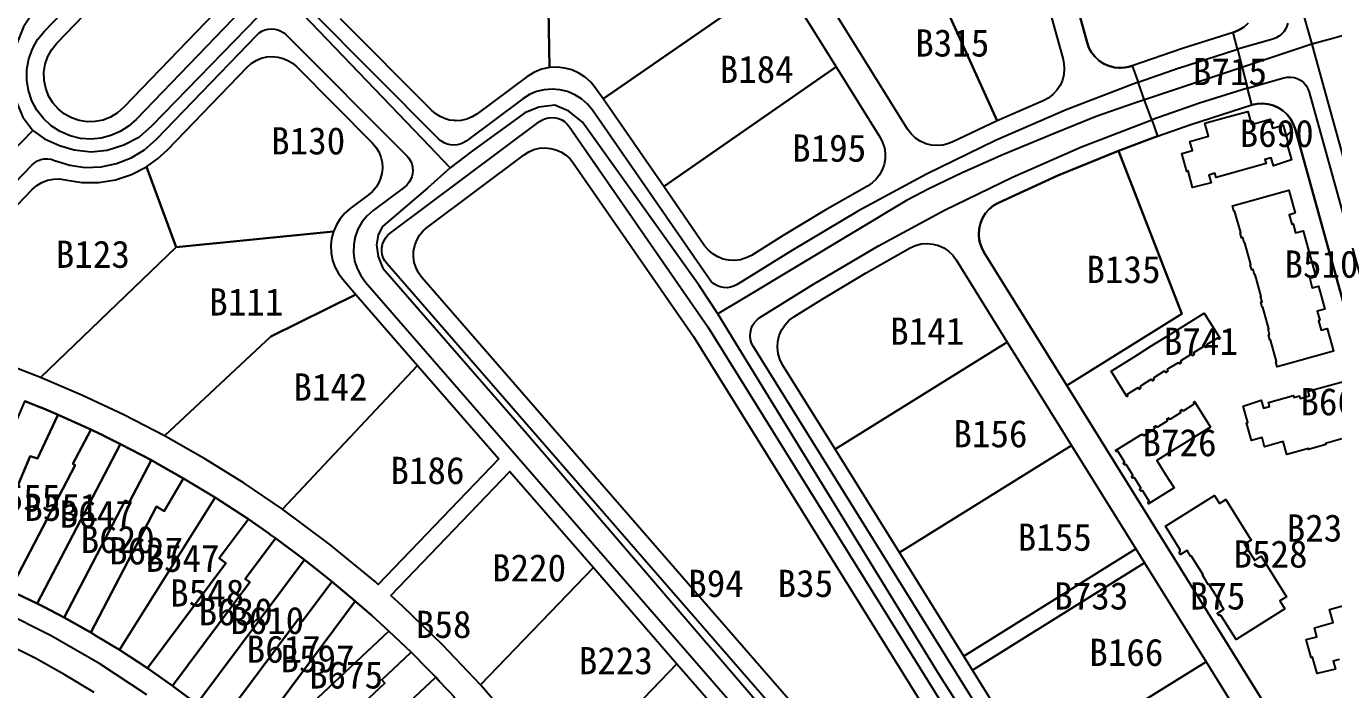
# Model space of a CAD drawing. Header units: metres. Extents: x 446275 to 447851, y 3131842 to 3133549.
# Drawn here: x 446584.8 to 446872.9, y 3132849.6 to 3132995.6 of the extents above; entities that cross this region are included whole.
import ezdxf

# ---------------------------------------------------------------- set-up
doc = ezdxf.new("R2010")
doc.units = ezdxf.units.M
for name, color, linetype in [('00_계획선-도로', 7, 'Continuous'), ('00_계획선-획지명', 7, 'Continuous'), ('00_계획선-획지선', 7, 'Continuous')]:
    doc.layers.add(name, color=color, linetype=linetype)

msp = doc.modelspace()

# ---------------------------------------------------------------- linework, layer by layer
at = {"layer": '00_계획선-도로'}
for points in [[(446839.56, 3133091.28), (446841.68, 3133083.84), (446866.41, 3132997.32), (446868.03, 3132991.64)], [(446586.28, 3132972.65), (446588.91, 3132970.87), (446592.15, 3132969.37), (446595.38, 3132968.45), (446599.16, 3132967.99), (446602.66, 3132968.36), (446606.37, 3132969.55), (446609.78, 3132971.26), (446612.51, 3132973.66), (446635.95, 3132997.73), (446641.18, 3133003.12)], [(446641.18, 3133003.12), (446644.19, 3132999.97), (446645.86, 3132998.23), (446672, 3132970.98), (446678.24, 3132964.47)], [(446902.76, 3133000.63), (446899.11, 3133000.14), (446897.33, 3132999.76), (446895.48, 3132999.36), (446893.42, 3132998.77), (446876.65, 3132994.04), (446874.26, 3132993.36), (446872.67, 3132992.93), (446868.03, 3132991.64)], [(446586.34, 3132998.56), (446584.28, 3132995.49), (446582.91, 3132992.19), (446581.92, 3132989.19), (446581.6, 3132985.74), (446581.73, 3132982.58), (446582.55, 3132979.27), (446584.08, 3132975.59), (446586.28, 3132972.65)], [(446868.03, 3132991.64), (446861, 3132989.31), (446858.15, 3132988.36), (446828.77, 3132978.64), (446820.57, 3132975.73), (446811.15, 3132971.95), (446800.14, 3132967.4), (446791.05, 3132963.37), (446783.85, 3132959.9), (446778.78, 3132957.23), (446742.48, 3132935.48), (446737.19, 3132932.31)], [(446868.03, 3132991.64), (446869.51, 3132986.3), (446921.73, 3132797.77), (446923.28, 3132792.17)], [(446737.19, 3132932.31), (446733.12, 3132938.54), (446707.42, 3132974.48), (446704.4, 3132976.89), (446701.32, 3132978.26), (446697.76, 3132977.82), (446694.67, 3132976.59), (446683.18, 3132968.21), (446678.24, 3132964.47)], [(446586.28, 3132972.65), (446583.73, 3132970.01), (446580.38, 3132966.52), (446547.85, 3132932.66), (446515.54, 3132898.14), (446512.1, 3132894.45), (446505.06, 3132887.07)], [(446678.24, 3132964.47), (446673.3, 3132960.05), (446663.31, 3132951.55), (446662.36, 3132949.74), (446662.03, 3132947.48), (446662.36, 3132944.97), (446663.38, 3132942.34), (446695.04, 3132906.08), (446752.46, 3132839.21), (446788.31, 3132796.5), (446790.28, 3132794.16), (446794.08, 3132789.63)], [(446817.64, 3132803.35), (446814.53, 3132808.2), (446786.01, 3132852.78), (446741.86, 3132924.76), (446737.19, 3132932.31)], [(446599.81, 3132848.97), (446593.35, 3132852.88), (446586.96, 3132856.46), (446578.18, 3132860.81)]]:
    msp.add_lwpolyline(points, dxfattribs=at)
at = {"layer": '00_계획선-획지선'}
for points in [[(446667.1, 3133035.33), (446609.04, 3132975.07), (446607.39, 3132973.61), (446605.53, 3132972.42), (446603.51, 3132971.54), (446601.38, 3132970.99), (446599.12, 3132970.78), (446596.78, 3132970.94), (446594.5, 3132971.5), (446592.34, 3132972.43), (446590.37, 3132973.71), (446588.63, 3132975.3), (446587.19, 3132977.16), (446586.08, 3132979.23), (446585.33, 3132981.45), (446584.97, 3132983.78), (446584.99, 3132986.13), (446585.41, 3132988.44), (446586.21, 3132990.65), (446587.37, 3132992.69), (446588.85, 3132994.52), (446646.91, 3133054.78)], [(446664.35, 3133037.97), (446606.3, 3132977.71), (446604.96, 3132976.54), (446603.43, 3132975.62), (446601.77, 3132974.98), (446600.03, 3132974.64), (446598.25, 3132974.61), (446596.49, 3132974.89), (446594.81, 3132975.46), (446593.25, 3132976.32), (446591.86, 3132977.44), (446590.7, 3132978.78), (446589.78, 3132980.31), (446589.14, 3132981.97), (446588.8, 3132983.71), (446588.76, 3132985.49), (446589.04, 3132987.25), (446589.62, 3132988.93), (446590.48, 3132990.49), (446591.6, 3132991.87), (446649.65, 3133052.14)], [(446812.98, 3133012.21), (446818.54, 3132992.04), (446818.96, 3132990.88), (446819.56, 3132989.82), (446820.32, 3132988.86), (446821.23, 3132988.03), (446822.25, 3132987.36), (446823.37, 3132986.87), (446824.56, 3132986.56), (446825.62, 3132986.45), (446825.97, 3132986.44), (446826.85, 3132986.51), (446827.72, 3132986.67), (446827.75, 3132986.68), (446828.2, 3132986.81), (446828.24, 3132986.82), (446828.26, 3132986.82), (446828.48, 3132986.9), (446829.77, 3132983.32), (446813.95, 3132977.21), (446798.4, 3132970.45), (446783.15, 3132963.04), (446768.21, 3132955), (446753.63, 3132946.34), (446741.45, 3132938.75), (446740.76, 3132938.4), (446740.02, 3132938.17), (446739.26, 3132938.07), (446738.49, 3132938.1), (446737.73, 3132938.25), (446737.01, 3132938.53), (446736.35, 3132938.93), (446735.77, 3132939.44), (446735.27, 3132940.03), (446709.58, 3132977.12), (446708.48, 3132978.47), (446707.18, 3132979.62), (446705.71, 3132980.54), (446704.12, 3132981.22), (446702.43, 3132981.64), (446700.7, 3132981.78), (446698.97, 3132981.64), (446697.29, 3132981.23), (446695.69, 3132980.56), (446694.22, 3132979.64), (446681.75, 3132970.33), (446681.14, 3132969.95), (446680.47, 3132969.67), (446679.77, 3132969.49), (446679.05, 3132969.43), (446678.33, 3132969.48), (446677.62, 3132969.65), (446676.95, 3132969.92), (446676.33, 3132970.3), (446675.78, 3132970.77), (446647.3, 3132999.32)], [(446854.04, 3132996.27), (446853.06, 3132995.41), (446851.94, 3132994.72), (446850.72, 3132994.24), (446839.54, 3132990.73), (446828.48, 3132986.9), (446828.26, 3132986.82), (446828.24, 3132986.82), (446828.2, 3132986.81), (446827.75, 3132986.68), (446827.72, 3132986.67), (446826.85, 3132986.51), (446825.97, 3132986.44), (446825.62, 3132986.45), (446824.56, 3132986.56), (446824.56, 3132986.56), (446823.37, 3132986.87), (446822.25, 3132987.36), (446821.23, 3132988.03), (446820.32, 3132988.86), (446819.56, 3132989.82), (446818.96, 3132990.88), (446818.54, 3132992.04), (446812.98, 3133012.21)], [(446699.75, 3133007.78), (446700.16, 3132986.52), (446700.16, 3132986.52), (446698.37, 3132986.14), (446696.68, 3132985.46), (446695.12, 3132984.49), (446684.19, 3132976.34), (446683.1, 3132975.66), (446681.91, 3132975.17), (446680.66, 3132974.89), (446679.37, 3132974.83), (446679.2, 3132974.84), (446678.1, 3132974.98), (446677.03, 3132975.28), (446676.02, 3132975.74), (446675.08, 3132976.33), (446674.24, 3132977.06), (446654.1, 3132997.25)], [(446543.52, 3132920.89), (446586.07, 3132965.06), (446586.66, 3132965.57), (446587.33, 3132965.98), (446588.05, 3132966.27), (446588.82, 3132966.42), (446589.6, 3132966.45), (446590.38, 3132966.34), (446591.12, 3132966.1), (446594.43, 3132965.04), (446597.87, 3132964.56), (446601.33, 3132964.67), (446604.73, 3132965.37), (446607.96, 3132966.65), (446610.93, 3132968.45), (446613.54, 3132970.73), (446635.62, 3132993.65), (446636.16, 3132994.13), (446636.77, 3132994.52), (446637.44, 3132994.81), (446638.14, 3132994.99), (446638.87, 3132995.05), (446639.59, 3132995), (446640.3, 3132994.83), (446640.97, 3132994.56), (446641.59, 3132994.18), (446642.14, 3132993.71), (446668.68, 3132967.1), (446669.14, 3132966.57), (446669.5, 3132965.98), (446669.77, 3132965.34), (446669.95, 3132964.67), (446669.97, 3132964.55), (446670.02, 3132963.85), (446669.96, 3132963.15), (446669.79, 3132962.46), (446669.53, 3132961.81), (446669.16, 3132961.21), (446668.71, 3132960.67), (446668.18, 3132960.21), (446661.28, 3132955.06), (446659.95, 3132953.89), (446658.82, 3132952.51), (446657.94, 3132950.96), (446657.33, 3132949.29), (446656.99, 3132947.55), (446656.95, 3132945.77), (446657.2, 3132944.01), (446657.73, 3132942.31), (446658.53, 3132940.73), (446659.59, 3132939.29), (446785.89, 3132794.15)], [(446862.76, 3132996.3), (446862.56, 3132995.61), (446862.26, 3132994.96), (446861.86, 3132994.36), (446861.37, 3132993.84), (446860.8, 3132993.4), (446860.17, 3132993.05), (446859.5, 3132992.8), (446851.67, 3132990.55), (446850.72, 3132994.24), (446851.94, 3132994.72), (446853.06, 3132995.41), (446854.04, 3132996.27)], [(446911.12, 3132804.63), (446864.36, 3132973.04), (446863.94, 3132974.17), (446863.35, 3132975.23), (446862.6, 3132976.18), (446861.71, 3132977), (446860.7, 3132977.67), (446859.59, 3132978.17), (446858.43, 3132978.49), (446857.22, 3132978.61), (446856.01, 3132978.55), (446854.83, 3132978.29), (446853.88, 3132981.99), (446853.88, 3132981.99), (446861.87, 3132984.29), (446862.65, 3132984.44), (446863.45, 3132984.44), (446864.23, 3132984.31), (446864.98, 3132984.05), (446865.68, 3132983.65), (446866.29, 3132983.15), (446866.81, 3132982.54), (446867.21, 3132981.86), (446867.49, 3132981.11), (446918.05, 3132799.05)], [(446873.22, 3132793.97), (446872.81, 3132795.13), (446860.72, 3132839.01), (446859.11, 3132843.55), (446856.86, 3132847.81), (446814.08, 3132916.57), (446839.41, 3132932.33), (446825.46, 3132968.19), (446834.08, 3132971.43), (446841.38, 3132973.99), (446854.83, 3132978.29), (446856.01, 3132978.55), (446857.22, 3132978.61), (446858.43, 3132978.49), (446859.59, 3132978.17), (446860.7, 3132977.67), (446861.71, 3132977), (446862.6, 3132976.18), (446863.35, 3132975.23), (446863.94, 3132974.17), (446864.36, 3132973.04), (446911.12, 3132804.63)], [(446792.96, 3132795.54), (446664.3, 3132943.39), (446663.85, 3132944), (446663.85, 3132944), (446663.51, 3132944.67), (446663.29, 3132945.39), (446663.18, 3132946.13), (446663.2, 3132946.88), (446663.34, 3132947.62), (446663.6, 3132948.32), (446663.98, 3132948.98), (446664.45, 3132949.56), (446665.01, 3132950.06), (446697.95, 3132974.63), (446698.57, 3132975.02), (446699.25, 3132975.3), (446699.96, 3132975.48), (446700.69, 3132975.54), (446701.42, 3132975.48), (446702.14, 3132975.3), (446702.81, 3132975.01), (446703.43, 3132974.62), (446703.98, 3132974.13), (446704.44, 3132973.57), (446735, 3132929.45), (446811.13, 3132807.1)], [(446816.53, 3132810.25), (446745.02, 3132925.18), (446744.66, 3132925.89), (446744.42, 3132926.66), (446744.33, 3132927.45), (446744.37, 3132928.24), (446744.55, 3132929.02), (446744.87, 3132929.75), (446745.3, 3132930.42), (446745.84, 3132931), (446746.48, 3132931.48), (446758.3, 3132938.84), (446772.57, 3132947.31), (446787.17, 3132955.17), (446802.09, 3132962.42), (446817.31, 3132969.04), (446832.78, 3132975.01), (446834.08, 3132971.43), (446825.46, 3132968.19), (446812.14, 3132962.73), (446799.03, 3132956.78), (446797.96, 3132956.16), (446797.01, 3132955.37), (446796.19, 3132954.44), (446795.54, 3132953.39), (446795.06, 3132952.25), (446794.78, 3132951.05), (446794.69, 3132949.81), (446794.81, 3132948.58), (446794.98, 3132947.83), (446795.34, 3132946.83), (446795.84, 3132945.88), (446814.08, 3132916.57), (446856.86, 3132847.81)], [(446790.99, 3132803.61), (446672.02, 3132940.32), (446671.28, 3132941.33), (446670.72, 3132942.44), (446670.34, 3132943.64), (446670.17, 3132944.88), (446670.2, 3132946.13), (446670.43, 3132947.36), (446670.87, 3132948.54), (446671.49, 3132949.62), (446672.28, 3132950.59), (446673.22, 3132951.42), (446694.54, 3132967.33), (446695.58, 3132967.98), (446695.58, 3132967.98), (446696.7, 3132968.46), (446697.89, 3132968.75), (446699.11, 3132968.84), (446700.32, 3132968.74), (446701.51, 3132968.45), (446702.63, 3132967.97), (446703.67, 3132967.32), (446704.58, 3132966.51), (446705.36, 3132965.56), (446731.82, 3132927.36), (446803.21, 3132812.63)], [(446565.2, 3132937.9), (446586.2, 3132959.7), (446587.19, 3132960.57), (446588.32, 3132961.25), (446589.54, 3132961.73), (446590.84, 3132961.99), (446592.15, 3132962.02), (446593.46, 3132961.83), (446597.12, 3132961.25), (446597.12, 3132961.25), (446600.83, 3132961.25), (446604.5, 3132961.84), (446608.02, 3132962.99), (446611.33, 3132964.68), (446617.91, 3132946.97), (446587.98, 3132918.33), (446580.04, 3132921.37)], [(446874.64, 3132904.8), (446871.09, 3132903.81), (446871.17, 3132903.55), (446867.35, 3132902.49), (446867.3, 3132902.68), (446862.55, 3132901.36), (446861.75, 3132904.23), (446857.64, 3132903.08), (446857.09, 3132905.07), (446854.75, 3132904.41), (446853.65, 3132908.35), (446853.95, 3132908.43), (446852.95, 3132912.03), (446856.92, 3132913.29), (446857.4, 3132911.55), (446858.77, 3132911.94), (446858.52, 3132912.84), (446864, 3132914.36), (446864.12, 3132913.92), (446865.35, 3132914.26), (446865.49, 3132913.72), (446867.55, 3132914.29), (446867.28, 3132915.27), (446876.97, 3132917.96)], [(446677.8, 3132849.43), (446677.54, 3132849.7), (446675.85, 3132851.5), (446675.76, 3132851.6), (446675.6, 3132851.77), (446675.59, 3132851.78), (446675.06, 3132852.33), (446671.49, 3132855.97), (446671.47, 3132855.99), (446671.46, 3132856), (446669.62, 3132857.82), (446664.77, 3132862.45), (446661, 3132865.89), (446657.35, 3132869.08), (446652.2, 3132873.4), (446649.99, 3132875.18), (446649.98, 3132875.19), (446646.15, 3132878.19), (446639.79, 3132882.91), (446638.47, 3132883.85), (446638.45, 3132883.87), (446633.79, 3132887.1), (446626.48, 3132891.87), (446626.46, 3132891.88), (446619.48, 3132896.11), (446614.1, 3132899.17), (446614.06, 3132899.19), (446612.42, 3132900.09), (446605.59, 3132903.67), (446602.36, 3132905.27), (446601.27, 3132905.8), (446601.24, 3132905.82), (446599.1, 3132906.83), (446591.86, 3132910.1), (446588.13, 3132911.68), (446588.09, 3132911.7), (446584.55, 3132913.13)], [(446581.23, 3132871.46), (446587.27, 3132868.55), (446588.73, 3132867.81), (446593.21, 3132865.45), (446599.06, 3132862.17), (446600.35, 3132861.41), (446605.39, 3132858.34), (446611.55, 3132854.32), (446611.58, 3132854.3), (446617.08, 3132850.45), (446622.3, 3132846.56)], [(446874.15, 3132856.24), (446872.78, 3132855.86), (446873.26, 3132854.12), (446869.21, 3132853.15), (446868.21, 3132856.75), (446867.91, 3132856.67), (446866.82, 3132860.61), (446869.17, 3132861.26), (446868.62, 3132863.24), (446872.73, 3132864.38), (446871.93, 3132867.24), (446876.68, 3132868.56)], [(446611.45, 3132848.47), (446601.09, 3132855.27), (446590.34, 3132861.46), (446579.25, 3132867.01)]]:
    msp.add_lwpolyline(points, dxfattribs=at)
for points in [[(446750.88, 3133006.6), (446711.93, 3132979.62), (446710.27, 3132982.02), (446709.22, 3132983.3), (446707.98, 3132984.41), (446706.59, 3132985.31), (446705.07, 3132985.99), (446703.47, 3132986.42), (446701.82, 3132986.6), (446700.16, 3132986.52), (446699.75, 3133007.78), (446737.5, 3133028.1), (446750.88, 3133006.6)], [(446805.72, 3133015.62), (446813.26, 3132988.27), (446813.45, 3132987.35), (446813.53, 3132986.42), (446813.53, 3132986.24), (446813.42, 3132984.97), (446813.11, 3132983.74), (446812.59, 3132982.57), (446811.89, 3132981.51), (446811.01, 3132980.58), (446810, 3132979.81), (446808.87, 3132979.22), (446798.78, 3132974.8), (446783.09, 3133009.38), (446805.72, 3133015.62)], [(446778.39, 3133008.08), (446783.09, 3133009.38), (446798.78, 3132974.8), (446788.8, 3132970.12), (446787.82, 3132969.72), (446786.79, 3132969.46), (446785.55, 3132969.35), (446784.26, 3132969.45), (446783, 3132969.76), (446781.81, 3132970.29), (446780.72, 3132971.01), (446779.78, 3132971.9), (446779, 3132972.94), (446760.24, 3133003.08), (446778.39, 3133008.08)], [(446725.29, 3132960.33), (446711.93, 3132979.62), (446750.88, 3133006.6), (446763.29, 3132986.66), (446725.29, 3132960.33)], [(446633.5, 3132986.63), (446634.43, 3132987.45), (446635.48, 3132988.11), (446636.63, 3132988.58), (446637.84, 3132988.87), (446639.07, 3132988.96), (446640.31, 3132988.84), (446641.44, 3132988.55), (446642.51, 3132988.1), (446643.5, 3132987.48), (446644.38, 3132986.72), (446661.09, 3132969.97), (446661.89, 3132969.03), (446662.52, 3132967.97), (446662.98, 3132966.83), (446663.25, 3132965.62), (446663.31, 3132964.39), (446663.18, 3132963.17), (446662.86, 3132961.98), (446662.53, 3132961.21), (446661.92, 3132960.19), (446661.15, 3132959.27), (446660.25, 3132958.48), (446656.25, 3132955.49), (446655.05, 3132954.46), (446654.03, 3132953.26), (446653.19, 3132951.92), (446652.56, 3132950.47), (446617.91, 3132946.97), (446611.33, 3132964.68), (446613.76, 3132966.4), (446615.95, 3132968.41), (446633.5, 3132986.63)], [(446831.28, 3132979.16), (446829.77, 3132983.32), (446838.85, 3132986.48), (446838.88, 3132986.49), (446851.05, 3132990.36), (446851.67, 3132990.55), (446852.77, 3132986.27), (446853.88, 3132981.99), (446843.28, 3132978.65), (446832.78, 3132975.01), (446831.28, 3132979.16)], [(446763.29, 3132986.66), (446772.94, 3132971.14), (446773.51, 3132970.04), (446773.89, 3132968.87), (446774.08, 3132967.64), (446774.06, 3132966.41), (446773.85, 3132965.19), (446773.44, 3132964.03), (446772.85, 3132962.94), (446772.09, 3132961.97), (446771.19, 3132961.13), (446770.16, 3132960.45), (446760.82, 3132955.13), (446751.62, 3132949.57), (446744.59, 3132945.19), (446743.44, 3132944.61), (446742.21, 3132944.22), (446740.94, 3132944.05), (446739.65, 3132944.1), (446738.39, 3132944.36), (446737.2, 3132944.83), (446736.09, 3132945.49), (446735.12, 3132946.33), (446734.3, 3132947.32), (446725.29, 3132960.33), (446763.29, 3132986.66)], [(446854.76, 3132974.01), (446858.87, 3132975.16), (446859.42, 3132973.17), (446861.77, 3132973.83), (446862.86, 3132969.89), (446862.57, 3132969.81), (446863.57, 3132966.21), (446859.61, 3132964.9), (446859.11, 3132966.69), (446857.74, 3132966.3), (446858, 3132965.4), (446852.49, 3132963.87), (446846.99, 3132962.34), (446846.73, 3132963.25), (446845.36, 3132962.87), (446845.85, 3132961.13), (446841.79, 3132960.16), (446840.79, 3132963.76), (446840.5, 3132963.68), (446839.41, 3132967.62), (446841.76, 3132968.27), (446841.21, 3132970.25), (446845.32, 3132971.39), (446844.52, 3132974.25), (446849.24, 3132975.57), (446853.96, 3132976.88), (446854.76, 3132974.01)], [(446814.08, 3132916.57), (446795.84, 3132945.88), (446795.34, 3132946.83), (446794.98, 3132947.83), (446794.81, 3132948.58), (446794.69, 3132949.81), (446794.78, 3132951.05), (446795.06, 3132952.25), (446795.54, 3132953.39), (446796.19, 3132954.44), (446797.01, 3132955.37), (446797.96, 3132956.16), (446799.03, 3132956.78), (446812.14, 3132962.73), (446825.46, 3132968.19), (446839.41, 3132932.33), (446814.08, 3132916.57)], [(446864.4, 3132954.48), (446863.06, 3132954.1), (446863.63, 3132952.05), (446863.92, 3132952.13), (446864.48, 3132950.12), (446866.12, 3132950.58), (446867.52, 3132945.54), (446868.93, 3132940.44), (446867.59, 3132940.07), (446868.15, 3132938.02), (446869.5, 3132938.39), (446870.9, 3132933.35), (446869.26, 3132932.9), (446869.82, 3132930.89), (446869.52, 3132930.81), (446870.09, 3132928.76), (446871.44, 3132929.12), (446872.84, 3132924.09), (446860.44, 3132920.65), (446860.12, 3132921.77), (446860.27, 3132921.81), (446858.94, 3132926.61), (446858.79, 3132926.57), (446858.48, 3132927.69), (446858.77, 3132927.77), (446858.45, 3132928.95), (446858.59, 3132928.99), (446857.26, 3132933.78), (446857.11, 3132933.74), (446856.8, 3132934.87), (446857.1, 3132934.95), (446856.77, 3132936.12), (446856.92, 3132936.16), (446855.59, 3132940.95), (446855.44, 3132940.91), (446855.11, 3132942.09), (446854.82, 3132942.01), (446854.51, 3132943.14), (446854.65, 3132943.18), (446853.32, 3132947.97), (446853.17, 3132947.93), (446852.85, 3132949.11), (446852.55, 3132949.03), (446852.24, 3132950.15), (446852.39, 3132950.19), (446851.06, 3132954.99), (446850.91, 3132954.95), (446850.6, 3132956.07), (446863, 3132959.52), (446864.4, 3132954.48)], [(446617.91, 3132946.97), (446652.56, 3132950.47), (446652.14, 3132948.92), (446651.97, 3132947.33), (446652.03, 3132945.73), (446652.33, 3132944.15), (446652.86, 3132942.64), (446653.62, 3132941.23), (446654.58, 3132939.94), (446657.49, 3132936.6), (446638.75, 3132927.31), (446615.32, 3132905.45), (446606.37, 3132910.09), (446597.26, 3132914.38), (446587.98, 3132918.33), (446617.91, 3132946.97)], [(446780.77, 3132947.37), (446782.01, 3132947.69), (446783.29, 3132947.79), (446784.57, 3132947.67), (446785.8, 3132947.34), (446786.96, 3132946.82), (446788.02, 3132946.1), (446788.95, 3132945.22), (446789.71, 3132944.19), (446800.96, 3132926.11), (446763.06, 3132902.53), (446751.48, 3132921.13), (446750.88, 3132922.32), (446750.5, 3132923.59), (446750.34, 3132924.91), (446750.41, 3132926.23), (446750.71, 3132927.53), (446751.23, 3132928.75), (446751.96, 3132929.86), (446752.86, 3132930.83), (446753.93, 3132931.63), (446760.32, 3132935.6), (446769.87, 3132941.37), (446779.59, 3132946.85), (446780.77, 3132947.37)], [(446638.75, 3132927.31), (446657.49, 3132936.6), (446671.08, 3132920.98), (446641.31, 3132889.31), (446632.85, 3132895.03), (446624.19, 3132900.41), (446615.32, 3132905.45), (446638.75, 3132927.31)], [(446847.85, 3132926.86), (446847.61, 3132926.71), (446847.45, 3132926.97), (446847.34, 3132926.91), (446847.29, 3132926.99), (446844.96, 3132925.54), (446845.01, 3132925.46), (446844.91, 3132925.39), (446845.07, 3132925.13), (446844.87, 3132925.01), (446844.68, 3132924.89), (446844.52, 3132925.15), (446844.41, 3132925.08), (446844.36, 3132925.17), (446842.03, 3132923.72), (446842.08, 3132923.63), (446841.97, 3132923.57), (446842.14, 3132923.31), (446841.94, 3132923.19), (446841.75, 3132923.07), (446841.59, 3132923.32), (446841.48, 3132923.26), (446841.42, 3132923.34), (446839.18, 3132921.95), (446839.24, 3132921.86), (446839.13, 3132921.8), (446839.29, 3132921.54), (446839.1, 3132921.42), (446838.9, 3132921.29), (446838.74, 3132921.55), (446838.63, 3132921.49), (446838.58, 3132921.57), (446836.25, 3132920.12), (446836.3, 3132920.04), (446836.2, 3132919.97), (446836.36, 3132919.71), (446836.12, 3132919.56), (446835.88, 3132919.42), (446835.72, 3132919.68), (446835.61, 3132919.61), (446835.56, 3132919.69), (446833.23, 3132918.25), (446833.29, 3132918.16), (446833.18, 3132918.09), (446833.34, 3132917.83), (446833.15, 3132917.71), (446832.95, 3132917.59), (446832.79, 3132917.85), (446832.68, 3132917.78), (446832.63, 3132917.87), (446830.3, 3132916.42), (446830.35, 3132916.34), (446830.25, 3132916.27), (446830.41, 3132916.01), (446830.21, 3132915.89), (446830.02, 3132915.77), (446829.86, 3132916.03), (446829.75, 3132915.96), (446829.7, 3132916.05), (446827.45, 3132914.65), (446827.51, 3132914.56), (446827.4, 3132914.5), (446827.56, 3132914.24), (446827.32, 3132914.09), (446823.84, 3132919.7), (446826.73, 3132921.49), (446829.66, 3132923.32), (446832.63, 3132925.17), (446835.61, 3132927.02), (446838.45, 3132928.79), (446841.39, 3132930.62), (446844.36, 3132932.47), (446847.85, 3132926.86)], [(446777.22, 3132879.76), (446763.06, 3132902.53), (446800.96, 3132926.11), (446815.13, 3132903.35), (446777.22, 3132879.76)], [(446661.78, 3132873.31), (446651.74, 3132881.56), (446641.31, 3132889.31), (446671.08, 3132920.98), (446688.99, 3132900.4), (446662.39, 3132872.78), (446661.78, 3132873.31)], [(446588.13, 3132911.68), (446591.86, 3132910.1), (446591.83, 3132910.03), (446587.32, 3132900.46), (446585.7, 3132900.99), (446574.47, 3132874.46), (446567.67, 3132877.2), (446576.69, 3132904.6), (446580.42, 3132903.37), (446584.52, 3132913.06), (446584.55, 3132913.13), (446588.09, 3132911.7), (446588.13, 3132911.68)], [(446845.72, 3132907.38), (446842.74, 3132905.53), (446839.81, 3132903.7), (446836.96, 3132901.93), (446833.93, 3132900.05), (446834.08, 3132899.82), (446835.85, 3132896.97), (446837.7, 3132894), (446832.09, 3132890.51), (446831.95, 3132890.74), (446832.21, 3132890.91), (446832.14, 3132891.01), (446832.22, 3132891.07), (446830.78, 3132893.4), (446830.69, 3132893.34), (446830.62, 3132893.45), (446830.36, 3132893.29), (446830.24, 3132893.48), (446830.12, 3132893.68), (446830.38, 3132893.84), (446830.31, 3132893.95), (446830.4, 3132894), (446829.01, 3132896.24), (446828.92, 3132896.19), (446828.85, 3132896.29), (446828.59, 3132896.13), (446828.47, 3132896.33), (446828.35, 3132896.52), (446828.61, 3132896.68), (446828.54, 3132896.79), (446828.63, 3132896.84), (446827.18, 3132899.17), (446827.09, 3132899.12), (446827.03, 3132899.23), (446826.77, 3132899.07), (446826.65, 3132899.26), (446826.53, 3132899.45), (446826.79, 3132899.62), (446826.72, 3132899.72), (446826.81, 3132899.78), (446825.36, 3132902.11), (446825.27, 3132902.05), (446825.2, 3132902.16), (446824.94, 3132902), (446824.8, 3132902.23), (446830.4, 3132905.72), (446830.45, 3132905.65), (446830.74, 3132905.83), (446830.9, 3132905.58), (446831.01, 3132905.64), (446831.06, 3132905.56), (446833.39, 3132907.01), (446833.33, 3132907.09), (446833.44, 3132907.16), (446833.28, 3132907.42), (446833.48, 3132907.54), (446833.67, 3132907.66), (446833.83, 3132907.4), (446833.94, 3132907.47), (446833.99, 3132907.38), (446836.23, 3132908.78), (446836.18, 3132908.86), (446836.29, 3132908.93), (446836.13, 3132909.19), (446836.32, 3132909.31), (446836.52, 3132909.43), (446836.68, 3132909.17), (446836.78, 3132909.24), (446836.84, 3132909.15), (446839.17, 3132910.6), (446839.11, 3132910.69), (446839.22, 3132910.75), (446839.06, 3132911.01), (446839.25, 3132911.13), (446839.45, 3132911.25), (446839.61, 3132911), (446839.72, 3132911.06), (446839.77, 3132910.98), (446842.1, 3132912.43), (446842.04, 3132912.51), (446842.15, 3132912.58), (446841.99, 3132912.84), (446842.23, 3132912.99), (446845.72, 3132907.38)], [(446599.07, 3132906.78), (446595.15, 3132899.27), (446595.61, 3132899.03), (446581.23, 3132871.46), (446576.75, 3132873.48), (446574.47, 3132874.46), (446585.7, 3132900.99), (446587.32, 3132900.46), (446591.83, 3132910.03), (446591.86, 3132910.1), (446599.1, 3132906.83), (446599.07, 3132906.78)], [(446581.23, 3132871.46), (446595.61, 3132899.03), (446595.15, 3132899.27), (446599.07, 3132906.78), (446599.1, 3132906.83), (446601.24, 3132905.82), (446601.27, 3132905.8), (446602.36, 3132905.27), (446605.59, 3132903.67), (446605.54, 3132903.59), (446587.27, 3132868.55), (446581.23, 3132871.46)], [(446612.42, 3132900.09), (446612.4, 3132900.05), (446607.56, 3132890.76), (446606.66, 3132891.23), (446593.21, 3132865.45), (446588.73, 3132867.81), (446587.27, 3132868.55), (446605.54, 3132903.59), (446605.59, 3132903.67), (446612.42, 3132900.09)], [(446791.39, 3132857), (446777.22, 3132879.76), (446815.13, 3132903.35), (446829.29, 3132880.58), (446791.39, 3132857)], [(446606.66, 3132891.23), (446607.56, 3132890.76), (446612.4, 3132900.05), (446612.42, 3132900.09), (446614.06, 3132899.19), (446614.1, 3132899.17), (446619.48, 3132896.11), (446619.43, 3132896.03), (446615.21, 3132888.89), (446613.52, 3132889.89), (446599.06, 3132862.17), (446593.21, 3132865.45), (446606.66, 3132891.23)], [(446684.94, 3132850.66), (446676.59, 3132859.48), (446667.85, 3132867.91), (446665.14, 3132870.36), (446691.4, 3132897.63), (446693.81, 3132894.86), (446709.81, 3132876.48), (446684.94, 3132850.66)], [(446619.43, 3132896.03), (446619.48, 3132896.11), (446626.46, 3132891.88), (446605.39, 3132858.34), (446600.35, 3132861.41), (446599.06, 3132862.17), (446613.52, 3132889.89), (446615.21, 3132888.89), (446619.43, 3132896.03)], [(446626.48, 3132891.87), (446633.79, 3132887.1), (446633.73, 3132887.02), (446627.39, 3132878.53), (446628.85, 3132877.44), (446611.58, 3132854.3), (446611.55, 3132854.32), (446605.39, 3132858.34), (446626.46, 3132891.88), (446626.48, 3132891.87)], [(446847.69, 3132890.56), (446849.13, 3132891.46), (446851.91, 3132886.99), (446854.69, 3132882.53), (446853.25, 3132881.63), (446854.36, 3132879.85), (446855.48, 3132878.06), (446856.92, 3132878.96), (446859.7, 3132874.49), (446862.48, 3132870.03), (446861.03, 3132869.13), (446862.14, 3132867.37), (446851.36, 3132860.65), (446848.11, 3132865.87), (446847.98, 3132865.79), (446847.82, 3132866.05), (446847.56, 3132865.89), (446847.24, 3132866.4), (446848.66, 3132867.29), (446848.51, 3132867.53), (446847.88, 3132868.54), (446848.01, 3132868.62), (446845.38, 3132872.84), (446845.25, 3132872.76), (446844.62, 3132873.78), (446843.99, 3132874.79), (446844.12, 3132874.87), (446841.49, 3132879.09), (446841.36, 3132879.01), (446840.73, 3132880.03), (446840.58, 3132880.26), (446839.16, 3132879.38), (446838.83, 3132879.9), (446839.09, 3132880.06), (446838.93, 3132880.32), (446839.06, 3132880.4), (446835.81, 3132885.61), (446846.59, 3132892.32), (446847.69, 3132890.56)], [(446628.85, 3132877.44), (446627.39, 3132878.53), (446633.73, 3132887.02), (446633.79, 3132887.1), (446638.45, 3132883.87), (446638.47, 3132883.85), (446639.79, 3132882.91), (446639.76, 3132882.88), (446633.1, 3132873.96), (446634.08, 3132873.23), (446617.08, 3132850.45), (446611.58, 3132854.3), (446628.85, 3132877.44)], [(446622.45, 3132846.45), (446622.3, 3132846.56), (446617.08, 3132850.45), (446634.08, 3132873.23), (446633.1, 3132873.96), (446639.76, 3132882.88), (446639.79, 3132882.91), (446646.15, 3132878.19), (446646.09, 3132878.12), (446622.45, 3132846.45)], [(446793.32, 3132853.89), (446791.39, 3132857), (446829.29, 3132880.58), (446831.22, 3132877.48), (446793.32, 3132853.89)], [(446644.82, 3132865.21), (446627.7, 3132842.27), (446622.45, 3132846.45), (446646.09, 3132878.12), (446646.15, 3132878.19), (446649.98, 3132875.19), (446649.99, 3132875.18), (446652.2, 3132873.4), (446652.16, 3132873.35), (446645.64, 3132864.6), (446644.82, 3132865.21)], [(446709.81, 3132876.48), (446728.21, 3132855.32), (446702.67, 3132828.8), (446694.09, 3132839.97), (446684.94, 3132850.66), (446709.81, 3132876.48)], [(446806.84, 3132832.16), (446793.32, 3132853.89), (446831.22, 3132877.48), (446844.75, 3132855.75), (446806.84, 3132832.16)], [(446632.56, 3132838.16), (446627.7, 3132842.27), (446644.82, 3132865.21), (446645.64, 3132864.6), (446652.16, 3132873.35), (446652.2, 3132873.4), (446657.35, 3132869.08), (446633.59, 3132837.25), (446632.56, 3132838.16)], [(446633.59, 3132837.25), (446657.35, 3132869.08), (446661, 3132865.89), (446664.77, 3132862.45), (446635.77, 3132835.3), (446633.59, 3132837.25)], [(446635.77, 3132835.3), (446664.77, 3132862.45), (446669.62, 3132857.82), (446669.58, 3132857.78), (446663.17, 3132851.77), (446663.86, 3132851.03), (446641.41, 3132830.01), (446635.77, 3132835.3)], [(446671.49, 3132855.97), (446675.06, 3132852.33), (446674.99, 3132852.27), (446646.14, 3132825.26), (446642.29, 3132829.14), (446641.41, 3132830.01), (446663.86, 3132851.03), (446663.17, 3132851.77), (446669.58, 3132857.78), (446669.62, 3132857.82), (446671.46, 3132856), (446671.47, 3132855.99), (446671.49, 3132855.97)], [(446702.67, 3132828.8), (446728.21, 3132855.32), (446746.62, 3132834.17), (446719.04, 3132805.54), (446718.69, 3132806.03), (446718.68, 3132806.05), (446715.96, 3132809.89), (446705.26, 3132825.16), (446702.67, 3132828.8)], [(446821.97, 3132813.67), (446821.27, 3132813.76), (446820.04, 3132814.09), (446818.87, 3132814.62), (446817.81, 3132815.33), (446816.89, 3132816.22), (446816.13, 3132817.24), (446806.84, 3132832.16), (446844.75, 3132855.75), (446851.69, 3132844.59), (446853.53, 3132841.1), (446854.84, 3132837.39), (446856.14, 3132832.69), (446825.68, 3132814.3), (446824.82, 3132813.98), (446823.92, 3132813.76), (446822.68, 3132813.65), (446821.97, 3132813.67)], [(446679.14, 3132847.88), (446673.04, 3132842.36), (446673.59, 3132841.77), (446650.72, 3132820.36), (446646.14, 3132825.26), (446674.99, 3132852.27), (446675.06, 3132852.33), (446675.59, 3132851.78), (446675.6, 3132851.77), (446675.76, 3132851.6), (446675.85, 3132851.5), (446677.54, 3132849.7), (446677.8, 3132849.43), (446677.82, 3132849.41), (446677.87, 3132849.35), (446677.96, 3132849.26), (446679.19, 3132847.93), (446679.17, 3132847.91), (446679.14, 3132847.88)]]:
    msp.add_lwpolyline(points, close=True, dxfattribs=at)

# ---------------------------------------------------------------- texts
at = {"layer": '00_계획선-획지명'}
for s, p in [('B315', (446780.7, 3132988.94)), ('B184', (446737.61, 3132983.14)), ('B715', (446841.86, 3132982.65)), ('B690', (446852.16, 3132969.04)), ('B130', (446638.8, 3132967.4)), ('B195', (446753.57, 3132965.8)), ('B123', (446591.37, 3132942.44)), ('B510', (446862.02, 3132940.26)), ('B135', (446818.41, 3132939.1)), ('B111', (446625.17, 3132931.95)), ('B141', (446775.18, 3132925.51)), ('B741', (446835.46, 3132923.28)), ('B142', (446643.71, 3132913.22)), ('B665', (446865.54, 3132909.99)), ('B156', (446789.09, 3132902.94)), ('B726', (446830.75, 3132900.99)), ('B186', (446665.08, 3132894.85)), ('B555', (446576.03, 3132888.83)), ('B551', (446584.43, 3132886.75)), ('B647', (446592.2, 3132885.25)), ('B23', (446862.53, 3132882.19)), ('B620', (446596.84, 3132879.66)), ('B155', (446803.26, 3132880.17)), ('B627', (446603.1, 3132877.17)), ('B528', (446850.8, 3132876.46)), ('B547', (446611.11, 3132875.53)), ('B220', (446687.47, 3132873.42)), ('B548', (446616.56, 3132867.89)), ('B94', (446730.69, 3132870)), ('B35', (446750.37, 3132870)), ('B733', (446811.31, 3132867.24)), ('B75', (446841.19, 3132867.24)), ('B630', (446622.83, 3132863.76)), ('B610', (446629.76, 3132861.84)), ('B58', (446670.69, 3132860.97)), ('B617', (446633.41, 3132855.52)), ('B597', (446640.85, 3132853.44)), ('B166', (446819.03, 3132854.82)), ('B223', (446706.58, 3132852.99)), ('B675', (446647.15, 3132849.85))]:
    msp.add_text(s, height=6, dxfattribs=at).set_placement(p)

doc.saveas('drawing.dxf')
